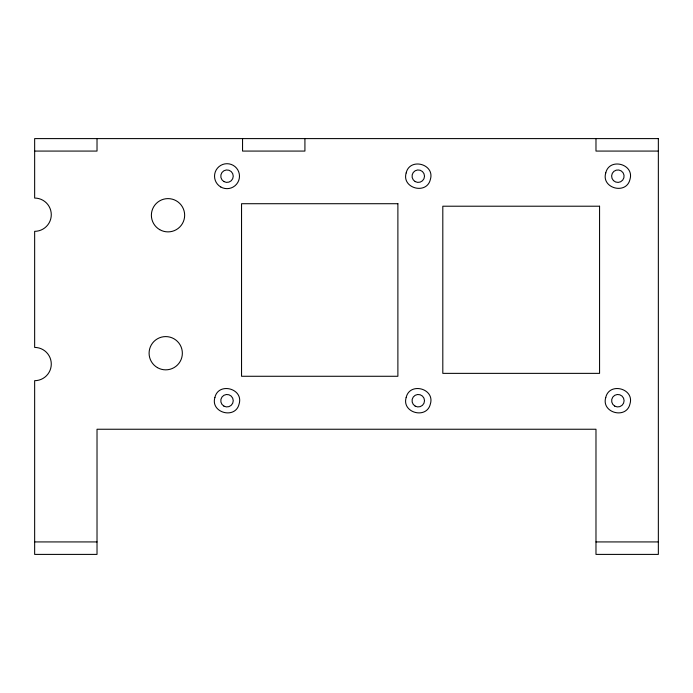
<?xml version="1.0" encoding="UTF-8"?>
<svg xmlns="http://www.w3.org/2000/svg" width="693" height="693" viewBox="0 0 693 693"><rect width="100%" height="100%" fill="white"/><g stroke="black" fill="none" stroke-linecap="round" stroke-linejoin="round"><path stroke-width="1.04" d="M34.65 151.074L97.02 151.074L97.02 138.6M658.35 151.074L595.98 151.074L595.98 138.6M34.65 541.926L97.02 541.926M595.98 541.926L658.35 541.926M304.92 138.6L304.92 151.074L242.55 151.074L242.55 138.6M214.908 397.461C210.152 412.855 235.533 419.655 239.111 403.95C243.858 388.565 218.486 381.765 214.908 397.461M406.176 172.929C401.42 188.323 426.801 195.123 430.379 179.418C435.126 164.033 409.754 157.233 406.176 172.929M406.176 397.461C401.42 412.855 426.801 419.655 430.379 403.95C435.126 388.565 409.754 381.765 406.176 397.461M605.76 172.929C601.004 188.323 626.385 195.123 629.963 179.418C634.71 164.033 609.338 157.233 605.76 172.929M605.76 397.461C601.004 412.855 626.385 419.655 629.963 403.95C634.71 388.565 609.338 381.765 605.76 397.461M658.35 138.6L34.65 138.6L34.65 198.068A16.632 16.632 0 0 1 51.282 214.7A16.632 16.632 0 0 1 34.65 231.332L34.65 347.418A16.632 16.632 0 0 1 51.282 364.05A16.632 16.632 0 0 1 34.65 380.682L34.65 554.4L97.02 554.4L97.02 429.244L595.98 429.244L595.98 554.4L658.35 554.4L658.35 138.6M397.886 203.716L241.545 203.716L241.545 376.273L397.886 376.273L397.886 203.716M599.566 206.211L442.81 206.211L442.81 373.362L599.566 373.362L599.566 206.211M223.891 181.575A6.237 6.237 0 0 0 233.246 176.178A6.237 6.237 0 0 0 223.891 170.773A6.237 6.237 0 0 0 223.891 181.575M415.159 181.575A6.237 6.237 0 0 0 424.514 176.178A6.237 6.237 0 0 0 415.159 170.773A6.237 6.237 0 0 0 415.159 181.575M415.159 406.107A6.237 6.237 0 0 0 424.514 400.71A6.237 6.237 0 0 0 415.159 395.305A6.237 6.237 0 0 0 415.159 406.107M223.891 406.107A6.237 6.237 0 0 0 233.246 400.71A6.237 6.237 0 0 0 223.891 395.305A6.237 6.237 0 0 0 223.891 406.107M614.743 406.107A6.237 6.237 0 0 0 624.098 400.71A6.237 6.237 0 0 0 614.743 395.305A6.237 6.237 0 0 0 614.743 406.107M613.444 180.587A6.237 6.237 0 0 0 623.882 177.789A6.237 6.237 0 0 0 616.242 170.149A6.237 6.237 0 0 0 613.444 180.587M159.702 229.652A16.632 16.632 0 0 0 184.65 215.246A16.632 16.632 0 0 0 159.702 200.84A16.632 16.632 0 0 0 159.702 229.652M157.406 367.619A16.632 16.632 0 0 0 182.354 353.222A16.632 16.632 0 0 0 157.406 338.816A16.632 16.632 0 0 0 157.406 367.619M220.772 186.98A12.474 12.474 0 0 0 239.483 176.178A12.474 12.474 0 0 0 220.772 165.376A12.474 12.474 0 0 0 220.772 186.98"/></g></svg>
